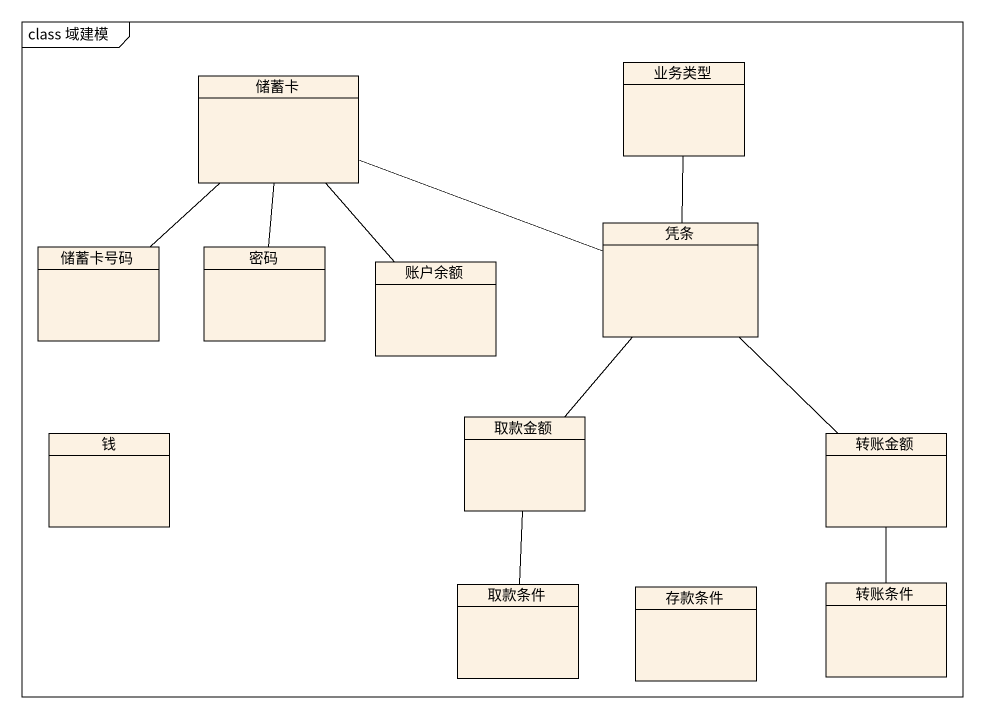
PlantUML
@startuml
mainframe class 域建模
hide circle
hide empty members
class 储蓄卡
class 业务类型
class 凭条
class 储蓄卡号码
class 密码
class 账户余额
class 钱
class 取款金额
class 转账金额
class 取款条件
class 存款条件
class 转账条件
储蓄卡 -right- 凭条
储蓄卡 -- 储蓄卡号码
储蓄卡 -- 密码
储蓄卡 -- 账户余额
业务类型 -- 凭条
凭条 -- 取款金额
凭条 -- 转账金额
取款条件 -up- 取款金额
转账条件 -up- 转账金额
@enduml
